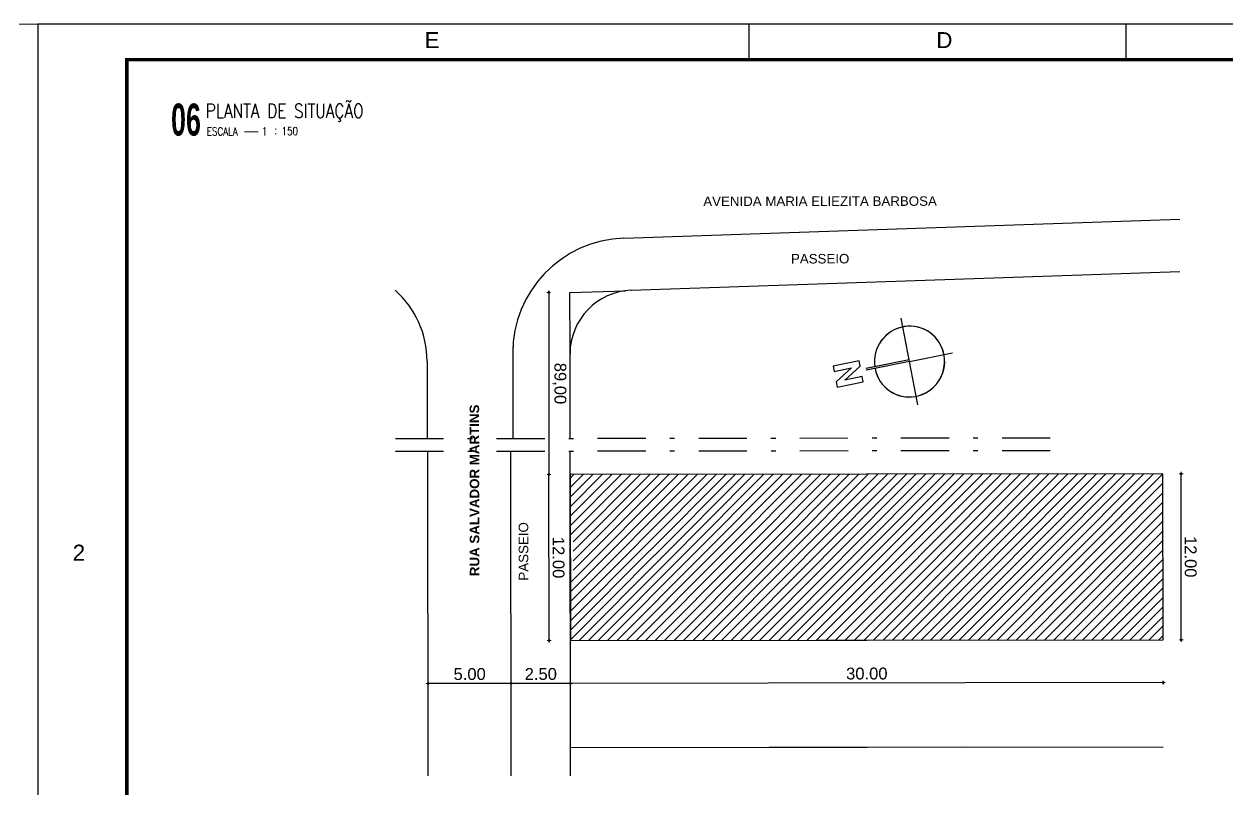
# Model space of a CAD drawing. Header units: millimetres. Extents: x 3212 to 6878, y 1640 to 3386.
# Drawn here: x 3286.3 to 3311.69, y 1668.62 to 1684.76 of the extents above; entities that cross this region are included whole.
import ezdxf
from ezdxf.enums import TextEntityAlignment as Align

# ---------------------------------------------------------------- set-up
doc = ezdxf.new("R2010")
doc.units = ezdxf.units.MM
doc.header["$LTSCALE"] = 0.8
doc.linetypes.add('DASHDOT2', pattern=[12.7, 6.35, -3.175, 0, -3.175])
doc.linetypes.add('HIDDEN', pattern=[9.525, 6.35, -3.175])
for name, color, linetype in [('A-PEN-C', 4, 'Continuous'), ('A-PEN-R', 1, 'Continuous'), ('A-PEN-Y', 2, 'Continuous'), ('Calçada', 1, 'Continuous'), ('CANTOS', 9, 'HIDDEN'), ('E-TXT-G', 3, 'Continuous'), ('E-TXT-Y', 2, 'Continuous'), ('QUADRA', 4, 'Continuous')]:
    doc.layers.add(name, color=color, linetype=linetype)
for name, color, linetype, lineweight in [('COTAS', 53, 'Continuous', 9), ('E-TXT-W', 7, 'Continuous', 20), ('pilares', 1, 'Continuous', 9)]:
    doc.layers.add(name, color=color, linetype=linetype, lineweight=lineweight)
doc.styles.add('ARIAL', font='arial.ttf', dxfattribs={"height": 2})
doc.styles.add('CARIMBO_DADOS', font='arial.ttf', dxfattribs={"height": 0.1})
doc.styles.add('REG140', font='romans.shx', dxfattribs={"width": 0.8, "height": 0.35})
doc.styles.add('REG80', font='romans.shx', dxfattribs={"width": 0.8, "height": 0.1})
doc.styles.add('SANSSERIF2', font='sanssb__.ttf', dxfattribs={"width": 0.8})
doc.dimstyles.new('COTAS_EXTERNAS', dxfattribs={"dimtxt": 0.1, "dimasz": 0.01, "dimexe": 0, "dimexo": 0, "dimgap": 0.07, "dimtad": 1, "dimzin": 5, "dimdsep": 46, "dimtxsty": 'CARIMBO_DADOS', "dimblk1": 'CIRCULOS', "dimblk2": 'CIRCULOS', "dimsah": 1, "dimcen": 0, "dimse1": 1, "dimse2": 1, "dimclrd": 8, "dimclre": 8, "dimclrt": 230, "dimadec": 0, "dimazin": 0, "dimtfac": 100, "dimtix": 1, "dimtmove": 2, "dimatfit": 3, "dimldrblk": 'CIRCULOS', "dimfxl": 0, "dimtolj": 1, "dimtzin": 5, "dimarcsym": 0})

# ---------------------------------------------------------------- blocks, each defined once
blk = doc.blocks.new('CIRCULOS')
at = {"layer": 'COTAS'}
for p, q in [((-4, 0), (4, 0)), ((0, 4), (0, -4))]:
    blk.add_line(p, q, dxfattribs=at)
for radius in [2, 1]:
    blk.add_circle((0, 0), radius, dxfattribs=at)
blk = doc.blocks.new('*D180')
at = {"layer": 'A-PEN-C', "color": 8, "lineweight": -2, "ltscale": 0.05, "transparency": 16777216}
blk.add_line((3310.707, 1671.794), (3310.703, 1675.274), dxfattribs=at)
at = {"layer": 'Defpoints', "color": 0, "ltscale": 0.05, "transparency": 16777216}
for p in [(3310.703, 1675.284), (3311.289, 1675.284), (3311.294, 1671.784)]:
    blk.add_point(p, dxfattribs=at)
at = {"layer": 'A-PEN-C', "color": 8, "lineweight": -2, "ltscale": 0.05, "transparency": 16777216, "xscale": 0.01, "yscale": 0.01, "zscale": 0.01}
for p, rotation in [((3310.703, 1675.284), 90.07719554216521), ((3310.707, 1671.784), 270.0771955421652)]:
    blk.add_blockref('CIRCULOS', p, dxfattribs=dict(at, rotation=rotation))
at = {"layer": 'A-PEN-C', "color": 230, "ltscale": 0.05, "transparency": 16777216, "insert": (3310.903, 1673.534), "char_height": 0.1, "attachment_point": 5, "rotation": 270.0772, "style": 'CARIMBO_DADOS'}
blk.add_mtext('\\A1;{\\H2.5x;12.00}', dxfattribs=at)
blk = doc.blocks.new('*D181')
at = {"layer": 'A-PEN-C', "color": 8, "lineweight": -2, "ltscale": 0.05, "transparency": 16777216}
blk.add_line((3297.377, 1671.776), (3297.373, 1675.256), dxfattribs=at)
at = {"layer": 'Defpoints', "color": 0, "ltscale": 0.05, "transparency": 16777216}
for p in [(3297.373, 1675.266), (3297.819, 1675.266), (3297.824, 1671.766)]:
    blk.add_point(p, dxfattribs=at)
at = {"layer": 'A-PEN-C', "color": 8, "lineweight": -2, "ltscale": 0.05, "transparency": 16777216, "xscale": 0.01, "yscale": 0.01, "zscale": 0.01}
for p, rotation in [((3297.373, 1675.266), 90.07719554216521), ((3297.377, 1671.766), 270.0771955421652)]:
    blk.add_blockref('CIRCULOS', p, dxfattribs=dict(at, rotation=rotation))
at = {"layer": 'A-PEN-C', "color": 230, "ltscale": 0.05, "transparency": 16777216, "insert": (3297.573, 1673.516), "char_height": 0.1, "attachment_point": 5, "rotation": 270.0772, "style": 'CARIMBO_DADOS'}
blk.add_mtext('\\A1;{\\H2.5x;12.00}', dxfattribs=at)
blk = doc.blocks.new('*D182')
at = {"layer": 'A-PEN-Y', "color": 8, "lineweight": -2, "ltscale": 0.05, "transparency": 16777216}
blk.add_line((3310.315, 1670.882), (3297.835, 1670.865), dxfattribs=at)
at = {"layer": 'Defpoints', "color": 0, "ltscale": 0.05, "transparency": 16777216}
for p in [(3297.823, 1672.533), (3310.324, 1671.783), (3297.825, 1670.865)]:
    blk.add_point(p, dxfattribs=at)
at = {"layer": 'A-PEN-Y', "color": 8, "lineweight": -2, "ltscale": 0.05, "transparency": 16777216, "xscale": 0.01, "yscale": 0.01, "zscale": 0.01}
for p, rotation in [((3297.825, 1670.865), 180.0771955329845), ((3310.325, 1670.882), 0.07719553298446868)]:
    blk.add_blockref('CIRCULOS', p, dxfattribs=dict(at, rotation=rotation))
at = {"layer": 'A-PEN-Y', "color": 230, "ltscale": 0.05, "transparency": 16777216, "insert": (3304.075, 1671.071), "char_height": 0.1, "attachment_point": 5, "rotation": 0.0772, "style": 'CARIMBO_DADOS'}
blk.add_mtext('\\A1;{\\H2.5x;30.00}', dxfattribs=at)
blk = doc.blocks.new('*D183')
at = {"layer": 'A-PEN-Y', "color": 8, "lineweight": -2, "ltscale": 0.05, "transparency": 16777216}
blk.add_line((3297.368, 1679.094), (3297.373, 1675.276), dxfattribs=at)
at = {"layer": 'Defpoints', "color": 0, "ltscale": 0.05, "transparency": 16777216}
for p in [(3298.024, 1679.105), (3297.373, 1675.266), (3297.819, 1675.266)]:
    blk.add_point(p, dxfattribs=at)
at = {"layer": 'A-PEN-Y', "color": 8, "lineweight": -2, "ltscale": 0.05, "transparency": 16777216, "xscale": 0.01, "yscale": 0.01, "zscale": 0.01}
for p, rotation in [((3297.368, 1679.104), 90.07719554214286), ((3297.373, 1675.266), 270.0771955421429)]:
    blk.add_blockref('CIRCULOS', p, dxfattribs=dict(at, rotation=rotation))
at = {"layer": 'A-PEN-Y', "color": 230, "ltscale": 0.05, "transparency": 16777216, "insert": (3297.59, 1677.185), "char_height": 0.1, "attachment_point": 5, "rotation": 270.0772, "style": 'CARIMBO_DADOS'}
blk.add_mtext('\\A1;{\\H2.5x;89,00}', dxfattribs=at)
blk = doc.blocks.new('*D184')
at = {"layer": 'A-PEN-Y', "color": 8, "lineweight": -2, "ltscale": 0.05, "transparency": 16777216}
blk.add_line((3297.815, 1670.865), (3296.585, 1670.863), dxfattribs=at)
at = {"layer": 'Defpoints', "color": 0, "ltscale": 0.05, "transparency": 16777216}
for p in [(3296.573, 1672.228), (3297.824, 1671.766), (3296.575, 1670.863)]:
    blk.add_point(p, dxfattribs=at)
at = {"layer": 'A-PEN-Y', "color": 8, "lineweight": -2, "ltscale": 0.05, "transparency": 16777216, "xscale": 0.01, "yscale": 0.01, "zscale": 0.01}
for p, rotation in [((3296.575, 1670.863), 180.0771955421559), ((3297.825, 1670.865), 0.07719554215593227)]:
    blk.add_blockref('CIRCULOS', p, dxfattribs=dict(at, rotation=rotation))
at = {"layer": 'A-PEN-Y', "color": 230, "ltscale": 0.05, "transparency": 16777216, "insert": (3297.2, 1671.062), "char_height": 0.1, "attachment_point": 5, "rotation": 0.0772, "style": 'CARIMBO_DADOS'}
blk.add_mtext('\\A1;{\\H2.5x;2.50}', dxfattribs=at)
blk = doc.blocks.new('*D185')
at = {"layer": 'A-PEN-Y', "color": 8, "lineweight": -2, "ltscale": 0.05, "transparency": 16777216}
blk.add_line((3296.565, 1670.863), (3294.835, 1670.861), dxfattribs=at)
at = {"layer": 'Defpoints', "color": 0, "ltscale": 0.05, "transparency": 16777216}
for p in [(3296.573, 1672.228), (3294.824, 1671.719), (3294.825, 1670.861)]:
    blk.add_point(p, dxfattribs=at)
at = {"layer": 'A-PEN-Y', "color": 8, "lineweight": -2, "ltscale": 0.05, "transparency": 16777216, "xscale": 0.01, "yscale": 0.01, "zscale": 0.01}
for p, rotation in [((3294.825, 1670.861), 180.0771955421559), ((3296.575, 1670.863), 0.07719554215593227)]:
    blk.add_blockref('CIRCULOS', p, dxfattribs=dict(at, rotation=rotation))
at = {"layer": 'A-PEN-Y', "color": 230, "ltscale": 0.05, "transparency": 16777216, "insert": (3295.7, 1671.06), "char_height": 0.1, "attachment_point": 5, "rotation": 0.0772, "style": 'CARIMBO_DADOS'}
blk.add_mtext('\\A1;{\\H2.5x;5.00}', dxfattribs=at)
blk = doc.blocks.new('IND_DES')
at = {"layer": 'E-TXT-W'}
blk.add_line((0.027, -0.243), (0.198, -0.243), dxfattribs=at)
at = {"layer": 'E-TXT-G', "style": 'REG80', "width": 0.8}
for s, p in [('ESCALA', (-0.446, -0.286)), ('1', (0.243, -0.286)), (':', (0.399, -0.271))]:
    blk.add_text(s, height=0.1, dxfattribs=at).set_placement(p)
blk.add_attdef('ESCALA', (0.49, -0.281), '', height=0.1, dxfattribs=at)
at = {"layer": 'E-TXT-W', "style": 'SANSSERIF2', "width": 0.6}
blk.add_attdef('00', text='', height=0.4, dxfattribs=at).set_placement((-0.708, -0.288), align=Align.CENTER)
at = {"layer": 'E-TXT-Y', "style": 'REG140', "width": 0.8}
for tag, p in [('PROJETO', (-0.456, 0.183)), ('DESENHO', (-0.458, -0.066))]:
    blk.add_attdef(tag, p, '', height=0.175, dxfattribs=at)
blk = doc.blocks.new('PRANCHA')
at = {"color": 1}
for p, q in [((20, 58.4), (20, 59.4)), ((30.6, 58.4), (30.6, 59.4))]:
    blk.add_line(p, q, dxfattribs=at)
blk.add_lwpolyline([(0, 0), (84.1, 0), (84.1, 59.4), (0, 59.4)], close=True, dxfattribs=at)
at = {"color": 4, "const_width": 0.1}
blk.add_lwpolyline([(2.5, 58.4), (83.1, 58.4), (83.1, 1), (2.5, 1)], close=True, dxfattribs=at)
at = {"color": 50, "linetype": 'Continuous', "style": 'ARIAL'}
for s, p in [('E', (11.083, 58.95)), ('D', (25.487, 58.95)), ('2', (1.154, 44.55))]:
    blk.add_text(s, height=0.45, dxfattribs=at).set_placement(p, align=Align.MIDDLE)

msp = doc.modelspace()

# ---------------------------------------------------------------- hatches: boundary and pattern name
at = {"extrusion": (-0.138873, 0.049721, 0.989061)}
msp.add_hatch(color=252, dxfattribs=at).paths.add_polyline_path([(-2692.58, 2516.901), (-2692.484, 2516.959), (-2692.774, 2517.441), (-2692.87, 2517.383), (-2692.677, 2517.062), (-2693.062, 2517.268), (-2693.158, 2517.21), (-2692.868, 2516.728), (-2692.772, 2516.786), (-2692.965, 2517.107)])
at = {"extrusion": (-0.120131, 0.053875, 0.991295)}
msp.add_hatch(color=252, dxfattribs=at).paths.add_polyline_path([(-2883.162, 2308.852), (-2883.193, 2308.831), (-2882.654, 2308.068), (-2882.623, 2308.09)])
at = {"extrusion": (-0.138727, 0.050128, 0.989061)}
msp.add_hatch(color=252, dxfattribs=at).paths.add_polyline_path([(-2700.506, 2509.588), (-2700.474, 2509.607), (-2700.955, 2510.407), (-2700.987, 2510.388)])
at = {"layer": 'A-PEN-Y', "ltscale": 0.05}
h = msp.add_hatch(dxfattribs=at)
h.set_pattern_fill('LINE', color=256, scale=0.04463, angle=45.0772, style=0)
h.set_pattern_definition([(225.0772, (3310.3192, 1675.2831), (0.1003315, -0.1000615), [])])
h.paths.add_polyline_path([(3310.324, 1671.783), (3310.319, 1675.283), (3297.819, 1675.266), (3297.824, 1671.766)])
h.paths.add_polyline_path([(3297.884, 1673.85), (3297.885, 1673.154), (3297.822, 1673.154), (3297.821, 1673.85)], flags=16)
h.paths.add_polyline_path([(3299.367, 1673.811), (3299.464, 1673.708), (3299.598, 1673.574), (3299.842, 1673.309)], flags=16)

# ---------------------------------------------------------------- linework, layer by layer
at = {"color": 3, "extrusion": (-0.120131, 0.053875, 0.991295)}
for p, q in [((3305.15, 1676.736, 0.219), (3304.799, 1678.564, 0.077)), ((3304.974, 1677.65, 0.148), (3305.884, 1677.833, 0.248)), ((3304.974, 1677.65, 0.148), (3305.884, 1677.833, 0.248))]:
    msp.add_line(p, q, dxfattribs=at)
at = {"color": 3, "extrusion": (-0.138727, 0.050128, 0.989061)}
for p, q in [((3305.15, 1676.736, 0.219), (3304.799, 1678.564, 0.077)), ((3304.974, 1677.65, 0.148), (3305.882, 1677.834, 0.266)), ((3304.974, 1677.65, 0.148), (3305.882, 1677.834, 0.266))]:
    msp.add_line(p, q, dxfattribs=at)
at = {"color": 3, "extrusion": (-0.140776, -0.028047, 0.989644)}
for q in [(3305.88, 1677.833, 0.282), (3305.879, 1677.832, 0.282)]:
    msp.add_line((3304.974, 1677.65, 0.148), q, dxfattribs=at)
at = {"color": 6, "extrusion": (-0.120131, 0.053875, 0.991295)}
for p, q in [((3304.967, 1677.687, 0.145), (3304.057, 1677.504, 0.045)), ((3304.974, 1677.65, 0.148), (3304.064, 1677.467, 0.047))]:
    msp.add_line(p, q, dxfattribs=at)
at = {"color": 6, "extrusion": (-0.138727, 0.050128, 0.989061)}
for p, q in [((3304.967, 1677.687, 0.145), (3304.06, 1677.503, 0.027)), ((3304.974, 1677.65, 0.148), (3304.067, 1677.466, 0.03))]:
    msp.add_line(p, q, dxfattribs=at)
at = {"color": 6, "extrusion": (-0.138873, 0.049721, 0.989061), "elevation": -375.412}
msp.add_lwpolyline([(-2692.484, 2516.959), (-2692.774, 2517.441), (-2692.87, 2517.383), (-2692.677, 2517.062), (-2693.062, 2517.268), (-2693.158, 2517.21), (-2692.868, 2516.728), (-2692.772, 2516.786), (-2692.965, 2517.107), (-2692.58, 2516.901)], close=True, dxfattribs=at)
at = {"ltscale": 0.05}
msp.add_lwpolyline([(3310.324, 1671.783), (3310.319, 1675.283), (3297.819, 1675.266), (3297.824, 1671.766)], close=True, dxfattribs=at)
at = {"color": 3, "extrusion": (-0.120131, 0.053875, 0.991295)}
msp.add_arc((-2883.162, 2308.852, -306.501), 0.747, 305.2682, 302.4022, dxfattribs=at)
at = {"color": 3, "extrusion": (-0.138727, 0.050128, 0.989061)}
msp.add_arc((-2700.955, 2510.407, -374.246), 0.747, 301.0222, 298.1562, dxfattribs=at)
at = {"layer": 'A-PEN-C', "ltscale": 0.05}
for p, q in [((3297.824, 1671.766), (3308.274, 1671.78)), ((3297.827, 1669.514), (3310.327, 1669.531)), ((3297.827, 1669.514), (3306.195, 1669.525))]:
    msp.add_line(p, q, dxfattribs=at)
for points in [[(3297.818, 1676.029), (3297.816, 1677.926)], [(3297.818, 1676.029), (3297.816, 1677.926)], [(3297.828, 1668.919), (3297.819, 1675.761)], [(3297.828, 1668.919), (3297.819, 1675.761)], [(3297.828, 1668.919), (3297.819, 1675.761)]]:
    msp.add_lwpolyline(points, dxfattribs=at)
at = {"layer": 'A-PEN-R', "linetype": 'DASHDOT2', "ltscale": 0.2}
for points in [[(3294.134, 1676.024), (3308.268, 1676.043)], [(3294.135, 1675.757), (3308.269, 1675.776)]]:
    msp.add_lwpolyline(points, dxfattribs=at)
at = {"layer": 'Calçada'}
for p, q in [((3298.952, 1680.25), (3310.673, 1680.651)), ((3296.608, 1677.958), (3296.611, 1676.028)), ((3294.803, 1677.653), (3294.806, 1676.025))]:
    msp.add_line(p, q, dxfattribs=at)
for points in [[(3294.828, 1668.915), (3294.819, 1675.757)], [(3296.578, 1668.917), (3296.569, 1675.76)]]:
    msp.add_lwpolyline(points, dxfattribs=at)
for centre, radius, start, end in [((3299.035, 1677.825), 2.427, 91.9575, 180.0772), ((3292.795, 1677.65), 2.008, 0.0772, 48.3469)]:
    msp.add_arc(centre, radius, start, end, dxfattribs=at)
at = {"layer": 'CANTOS', "ltscale": 2.5}
msp.add_lwpolyline([(3297.816, 1677.921), (3297.814, 1679.105), (3298.986, 1679.139)], dxfattribs=at)
at = {"layer": 'pilares'}
msp.add_lwpolyline([(3225.395, 1640.21), (3286.595, 1640.21), (3286.595, 1684.76), (3225.395, 1684.76)], close=True, dxfattribs=at)
at = {"layer": 'QUADRA'}
msp.add_line((3299.109, 1679.149), (3310.674, 1679.545), dxfattribs=at)
msp.add_arc((3299.155, 1677.811), 1.339, 91.9575, 180.0772, dxfattribs=at)

# ---------------------------------------------------------------- block references
at = {"xscale": 0.75, "yscale": 0.75, "zscale": 0.75}
msp.add_blockref('PRANCHA', (3286.595, 1640.21), dxfattribs=at)
ref = msp.add_blockref('IND_DES', (3290.908, 1682.896), dxfattribs=dict(xscale=1.687496000000465, yscale=1.687496000000465, zscale=1.687496000000465))
ref.add_attrib('00', '06', dxfattribs={"layer": 'E-TXT-W', "height": 0.675, "style": 'SANSSERIF2', "width": 0.6}).set_placement((3289.718, 1682.41), align=Align.CENTER)
ref.add_attrib('DESENHO', 'PLANTA DE SITUAÇÃO', (3290.134, 1682.785), dxfattribs={"layer": 'E-TXT-Y', "height": 0.29531, "style": 'REG140', "width": 0.8})
ref.add_attrib('ESCALA', '150', (3291.734, 1682.421), dxfattribs={"layer": 'E-TXT-G', "height": 0.1688, "style": 'REG80', "width": 0.8})

# ---------------------------------------------------------------- texts
at = {"color": 230, "attachment_point": 5, "style": 'CARIMBO_DADOS'}
for s, insert, char_height, rotation in [('AVENIDA MARIA ELIEZITA BARBOSA', (3303.089, 1681.026), 0.20083, 0.0772), ('PASSEIO', (3303.091, 1679.814), 0.2008, 0.0772), ('{\\fArial|b1|i0|c0|p34;\\C3;RUA SALVADOR MARTINS}', (3295.803, 1674.933), 0.20083, 90.0772), ('PASSEIO', (3296.837, 1673.647), 0.2008, 90.0772)]:
    msp.add_mtext(s, dxfattribs=dict(at, insert=insert, char_height=char_height, rotation=rotation))

# ---------------------------------------------------------------- dimensions: what is measured, and where the dimension line sits
at = {"layer": 'A-PEN-C', "ltscale": 0.05}
for p1, p2, distance, picture, middle in [((3297.824, 1671.766), (3297.819, 1675.266), 0.446, '*D181', (3297.573, 1673.516)), ((3311.294, 1671.784), (3311.289, 1675.284), 0.587, '*D180', (3310.903, 1673.534))]:
    dim = msp.add_aligned_dim(p1=p1, p2=p2, distance=distance, text='{\\H2.5x;12.00}', dimstyle='COTAS_EXTERNAS', override={"dimfxl": 0, "dimfxlon": 1, "dimarcsym": 1}, dxfattribs=at)
    dim.commit()
    dim.dimension.update_dxf_attribs({"geometry": picture, "text_midpoint": middle})
at = {"layer": 'A-PEN-Y', "ltscale": 0.05}
for base, p1, p2, angle, text, override, picture, middle in [((3297.373, 1675.266), (3298.024, 1679.105), (3297.819, 1675.266), 270.0772, '{\\H2.5x;89,00}', {"dimfxl": 0, "dimfxlon": 1, "dimarcsym": 1}, '*D183', (3297.59, 1677.185)), ((3297.825, 1670.865), (3310.324, 1671.783), (3297.823, 1672.533), 0.0772, '{\\H2.5x;30.00}', {"dimtxt": 0.08, "dimfxl": 0, "dimfxlon": 1, "dimarcsym": 1}, '*D182', (3304.075, 1671.071)), ((3294.825, 1670.861), (3296.573, 1672.228), (3294.824, 1671.719), 180.0772, '{\\H2.5x;5.00}', {"dimtxt": 0.08, "dimfxl": 0, "dimfxlon": 1, "dimarcsym": 1}, '*D185', (3295.7, 1671.06)), ((3296.575, 1670.863), (3297.824, 1671.766), (3296.573, 1672.228), 180.0772, '{\\H2.5x;2.50}', {"dimtxt": 0.08, "dimfxl": 0, "dimfxlon": 1, "dimarcsym": 1}, '*D184', (3297.2, 1671.062))]:
    dim = msp.add_linear_dim(base=base, p1=p1, p2=p2, angle=angle, text=text, dimstyle='COTAS_EXTERNAS', override=override, dxfattribs=at)
    dim.commit()
    dim.dimension.update_dxf_attribs({"geometry": picture, "text_midpoint": middle})

doc.saveas('drawing.dxf')
